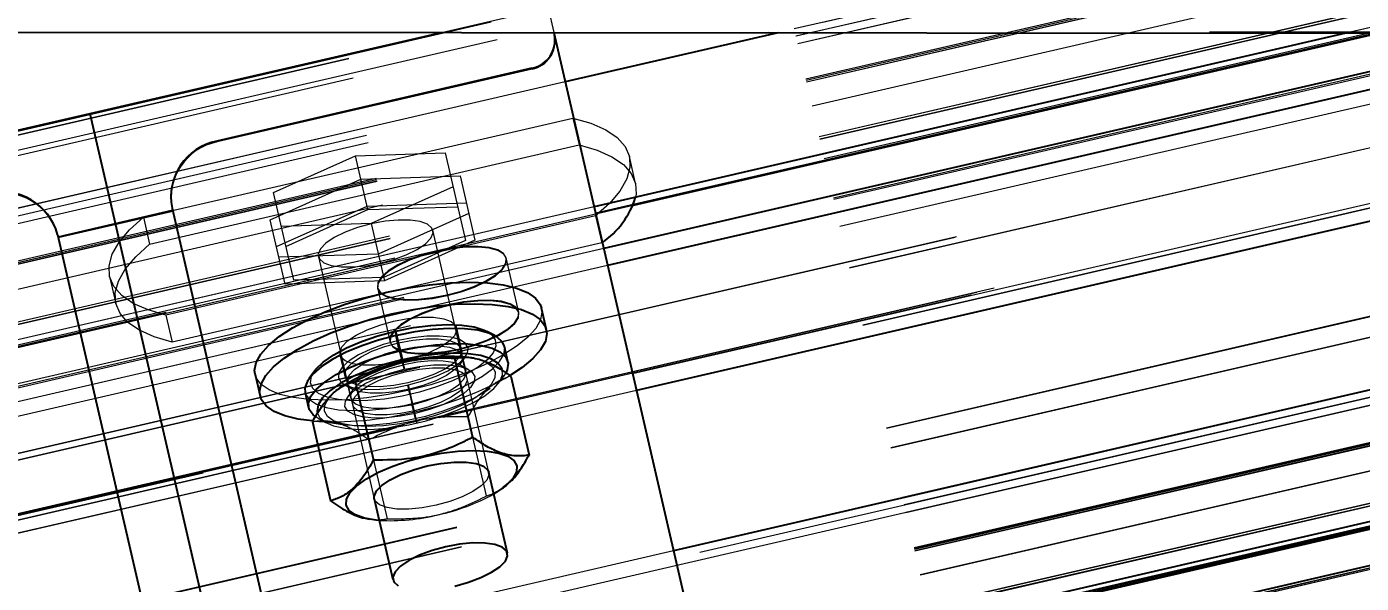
# Model space of a CAD drawing. Header units: millimetres. Extents: x 1293 to 41893, y 1011 to 26911.
# Drawn here: x 11526.9 to 11623, y 5390.3 to 5430.4 of the extents above; entities that cross this region are included whole.
import ezdxf

# ---------------------------------------------------------------- set-up
doc = ezdxf.new("R2010")
doc.units = ezdxf.units.MM
doc.header["$LTSCALE"] = 50
doc.linetypes.add('HIDDEN', pattern=[1.905, 1.27, -0.635])
doc.layers.add('CAPA_1', color=7, linetype='Continuous')
doc.layers.add('STRUC', color=4, linetype='Continuous')
doc.styles.add('SLDTEXTSTYLE0', font='TXT', dxfattribs={"width": 0.75})
doc.dimstyles.new('SLDDIMSTYLE0', dxfattribs={"dimtxt": 100, "dimasz": 100, "dimexe": 0, "dimexo": 0.0625, "dimgap": 25, "dimtad": 2, "dimdec": 0, "dimlfac": 1.5, "dimrnd": 1e-09, "dimzin": 12, "dimdsep": 46, "dimtxsty": 'SLDTEXTSTYLE0', "dimsah": 1, "dimcen": 0.09, "dimadec": 0, "dimazin": 3, "dimtfac": 1, "dimtdec": 0, "dimtofl": 0, "dimtmove": 0, "dimatfit": 3, "dimfxl": 1, "dimfrac": 2, "dimtolj": 1, "dimtzin": 12, "dimarcsym": 0})
doc.dimstyles.new('SLDDIMSTYLE1', dxfattribs={"dimtxt": 100, "dimasz": 100, "dimexe": 0, "dimexo": 0.0625, "dimgap": 25, "dimtad": 2, "dimdec": 4, "dimlfac": 75, "dimzin": 12, "dimdsep": 46, "dimtxsty": 'SLDTEXTSTYLE0', "dimsah": 1, "dimcen": 0.09, "dimadec": 0, "dimazin": 3, "dimtfac": 1, "dimtdec": 0, "dimtofl": 0, "dimtmove": 0, "dimatfit": 3, "dimfxl": 1, "dimfrac": 2, "dimtolj": 1, "dimtzin": 12, "dimarcsym": 0})

# ---------------------------------------------------------------- blocks, each defined once
blk = doc.blocks.new('_D_3')
at = {"layer": 'CAPA_1', "transparency": 16777216}
blk.add_arc((9899.266, 4708.493), 5214.315, 0, 13, dxfattribs=at)
for points in [[(14979.938, 5881.459), (14986.476, 5780.493), (15016.521, 5787.127)], [(15113.581, 4708.493), (15128.006, 4808.636), (15097.238, 4808.341)]]:
    blk.add_solid(points, dxfattribs=at)
at = {"layer": 'CAPA_1', "transparency": 16777216, "insert": (15196.758, 5413.272), "char_height": 100, "attachment_point": 1, "rotation": 276.5, "style": 'SLDTEXTSTYLE0'}
blk.add_mtext('13°', dxfattribs=at)
blk = doc.blocks.new('_D_5')
at = {"layer": 'CAPA_1', "transparency": 16777216}
for p, q in [((11574.397, 7831.177), (17588.061, 7831.177)), ((17538.061, 7831.177), (17538.061, 4708.493)), ((16485.165, 4708.493), (17588.061, 4708.493))]:
    blk.add_line(p, q, dxfattribs=at)
for points in [[(17538.061, 7831.177), (17522.676, 7731.177), (17553.445, 7731.177)], [(17538.061, 4708.493), (17553.445, 4808.493), (17522.676, 4808.493)]]:
    blk.add_solid(points, dxfattribs=at)
at = {"layer": 'CAPA_1', "transparency": 16777216, "insert": (17409.154, 6122.057), "char_height": 100, "attachment_point": 1, "rotation": 90, "style": 'SLDTEXTSTYLE0'}
blk.add_mtext('4684', dxfattribs=at)

msp = doc.modelspace()

# ---------------------------------------------------------------- linework, layer by layer
at = {"color": 1, "linetype": 'HIDDEN', "lineweight": 18}
for p, q in [((16327.8123211, 6489.1646889), (11124.0071077, 5287.7715924)), ((11220.4410265, 5350.9009234), (12021.8701485, 5535.9254151)), ((12014.0898757, 5535.2179943), (11222.121887, 5352.3777773)), ((12014.0948433, 5535.1964772), (11222.1268546, 5352.3562603)), ((12014.4174202, 5533.799243), (11222.4494316, 5350.959026)), ((12014.4177408, 5533.7978544), (11222.4497522, 5350.9576374)), ((12015.246785, 5530.2068697), (11223.2787963, 5347.3666528)), ((12015.3681045, 5529.6813771), (11223.4001158, 5346.8411602)), ((12015.3684251, 5529.6799886), (11223.4004364, 5346.8397716)), ((12015.4922949, 5529.1434495), (11223.5243062, 5346.3032325)), ((12015.4926154, 5529.1420609), (11223.5246268, 5346.301844)), ((12016.0809473, 5526.5937157), (11224.1129586, 5343.7534988)), ((12016.0812679, 5526.5923272), (11224.1132792, 5343.7521102)), ((12016.1053109, 5526.4881853), (11224.1373223, 5343.6479683)), ((12016.1056315, 5526.4867967), (11224.1376428, 5343.6465797)), ((12016.1286246, 5526.3872025), (11224.160636, 5343.5469856)), ((12016.1335922, 5526.3656855), (11224.1656036, 5343.5254685)), ((12016.5283785, 5524.6556781), (11224.5603899, 5341.8154611)), ((12016.5286991, 5524.6542895), (11224.5607105, 5341.8140725)), ((12017.0412972, 5522.4339835), (11225.0733085, 5339.5937665)), ((12017.0416177, 5522.4325949), (11225.0736291, 5339.5923779)), ((12017.0793088, 5522.2693367), (11225.1113202, 5339.4291197)), ((12017.0842765, 5522.2478196), (11225.1162878, 5339.4076027)), ((12017.3231436, 5521.2131723), (11225.355155, 5338.3729553)), ((12017.4068534, 5520.8505854), (11225.4388647, 5338.0103684)), ((12017.407174, 5520.8491968), (11225.4391853, 5338.0089798)), ((12017.4465148, 5520.6787931), (11225.4785261, 5337.8385761)), ((12018.0184071, 5518.2016553), (11226.0504185, 5335.3614383)), ((12018.0595308, 5518.0235288), (11226.0915422, 5335.1833119)), ((12018.0598514, 5518.0221403), (11226.0918627, 5335.1819233)), ((12018.0838945, 5517.9179984), (11226.1159058, 5335.0777814)), ((12018.084215, 5517.9166098), (11226.1162264, 5335.0763928)), ((12018.3002536, 5516.9808441), (11226.3322649, 5334.1406271)), ((12000.9306448, 5516.9412508), (11241.9613224, 5341.7193762)), ((12000.9356124, 5516.9197338), (11241.96629, 5341.6978592)), ((12018.5313257, 5515.9799607), (11226.5633371, 5333.1397437)), ((12018.5316463, 5515.9785721), (11226.5636576, 5333.1383551)), ((12019.219703, 5512.9982713), (11227.2517143, 5330.1580543)), ((12019.2246706, 5512.9767542), (11227.2566819, 5330.1365372)), ((12020.1703872, 5508.8804054), (11228.2023985, 5326.0401885)), ((12020.1753548, 5508.8588883), (11228.2073661, 5326.0186714)), ((12020.3766122, 5507.9871467), (11228.4086236, 5325.1469297)), ((12003.6021481, 5505.369699), (11244.6328256, 5330.1478244)), ((12021.8815916, 5501.468365), (11229.9136029, 5318.628148)), ((12021.8912062, 5501.4267194), (11229.9232175, 5318.5865024)), ((12022.2091361, 5500.0496137), (11230.2411475, 5317.2093967)), ((12022.2141037, 5500.0280966), (11230.2461151, 5317.1878796)), ((12023.0385008, 5496.4572404), (11231.0705122, 5313.6170235)), ((12023.1598204, 5495.9317478), (11231.1918317, 5313.0915308)), ((12023.2840107, 5495.3938202), (11231.3160221, 5312.5536032)), ((12023.2889783, 5495.3723031), (11231.3209897, 5312.5320861)), ((12023.8726632, 5492.8440864), (11231.9046745, 5310.0038695)), ((12023.8776308, 5492.8225693), (11231.9096421, 5309.9823524)), ((12023.8970268, 5492.7385559), (11231.9290381, 5309.898339)), ((12023.9019944, 5492.7170389), (11231.9340057, 5309.8768219)), ((12023.9203405, 5492.6375732), (11231.9523518, 5309.7973563)), ((12023.9299551, 5492.5959276), (11231.9619665, 5309.7557107)), ((12024.3200944, 5490.9060487), (11232.3521058, 5308.0658318)), ((12024.325062, 5490.8845317), (11232.3570734, 5308.0443147)), ((12032.7319294, 5488.8778734), (11232.0831896, 5304.0335471)), ((12024.833013, 5488.6843541), (11232.8650244, 5305.8441372)), ((12024.8379806, 5488.6628371), (11232.869992, 5305.8226201)), ((12024.8710247, 5488.5197074), (11232.9030361, 5305.6794904)), ((12024.8806394, 5488.4780618), (11232.9126507, 5305.6378448)), ((12025.1148595, 5487.463543), (11233.1468708, 5304.623326)), ((12025.1985693, 5487.100956), (11233.2305806, 5304.2607391)), ((12025.2035369, 5487.079439), (11233.2355482, 5304.239222)), ((12025.2382307, 5486.9291638), (11233.270242, 5304.0889468)), ((12025.810123, 5484.4520259), (11233.8421343, 5301.611809)), ((12025.8512467, 5484.2738995), (11233.883258, 5301.4336826)), ((12025.8562143, 5484.2523825), (11233.8882257, 5301.4121655)), ((12025.8756103, 5484.168369), (11233.9076217, 5301.3281521)), ((12025.8805779, 5484.146852), (11233.9125893, 5301.306635)), ((12008.7223607, 5483.1916215), (11249.7530382, 5307.9697469)), ((12008.7319754, 5483.1499759), (11249.7626529, 5307.9281013)), ((11738.8784043, 5466.400739), (11580.966377, 5429.9438749)), ((11740.954763, 5457.4070416), (11621.8461407, 5429.9086494)), ((11686.6322645, 5436.6781513), (11555.6621604, 5406.4413202)), ((11686.5201294, 5436.6295989), (11555.8136785, 5406.453637)), ((11689.3514681, 5432.9685803), (11555.8558016, 5402.1486773)), ((11688.0937539, 5432.6555502), (11556.005478, 5402.1605689)), ((11687.6838931, 5432.4780882), (11556.5525546, 5402.2040333)), ((11498.4267096, 5416.4369813), (11564.424042, 5431.673666)), ((11556.7301113, 5429.964759), (11564.409274, 5431.7376334)), ((11564.409274, 5431.7376334), (11564.8201837, 5429.9577879)), ((11730.0150117, 5428.2312722), (11341.2547739, 5338.4788993)), ((11563.2598584, 5427.3219001), (11540.5699755, 5422.0835279)), ((11565.6402786, 5426.4055663), (11499.6429462, 5411.1688816)), ((11535.2617177, 5416.6625302), (11566.1979672, 5423.8047261)), ((11566.1979672, 5423.8047261), (11566.6453985, 5421.8666884)), ((11535.7091489, 5414.7244925), (11566.6453985, 5421.8666884)), ((11544.6273522, 5418.4380544), (11550.5325348, 5421.0882615)), ((11550.5325348, 5421.0882615), (11557.0018521, 5421.2949328)), ((11551.4273973, 5417.2121861), (11550.5325348, 5421.0882615)), ((11557.0018521, 5421.2949328), (11558.4608493, 5414.9753216)), ((11570.707557, 5419.0895851), (11570.2601258, 5421.0276228)), ((11544.3955901, 5416.4783189), (11550.9207393, 5419.406763)), ((11550.9207393, 5419.406763), (11558.06925, 5419.635132)), ((11558.06925, 5419.635132), (11559.1400427, 5414.9970193)), ((11546.0863495, 5412.1184432), (11544.6273522, 5418.4380544)), ((11557.5659868, 5418.851397), (11551.6608042, 5416.2011898)), ((11567.7166373, 5417.4118689), (11501.7193049, 5402.1751842)), ((11570.5253066, 5417.4974396), (11501.8426761, 5401.6408049)), ((11537.3823557, 5417.0717176), (11529.1326891, 5415.167132)), ((11544.8430213, 5414.5402812), (11551.3681706, 5417.4687253)), ((11545.5222148, 5414.561979), (11551.4273973, 5417.2121861)), ((11551.3681706, 5417.4687253), (11558.5166813, 5417.6970944)), ((11551.4273973, 5417.2121861), (11557.8967146, 5417.4188574)), ((11558.6926114, 5416.935057), (11552.1674622, 5414.006613)), ((11535.2617177, 5416.6625302), (11535.7091489, 5414.7244925)), ((11567.8264838, 5416.7508458), (11536.8902343, 5409.6086498)), ((11545.4663828, 5411.8402062), (11544.3955901, 5416.4783189)), ((11551.6608042, 5416.2011898), (11545.1914869, 5415.9945186)), ((11551.6608042, 5416.2011898), (11552.6148935, 5412.0685753)), ((11567.8264838, 5416.7508458), (11568.2739151, 5414.8128081)), ((11560.1412314, 5398.2873326), (11556.1163653, 5415.7209431)), ((11568.4119008, 5414.4003519), (11502.4145684, 5399.1636671)), ((11568.2739151, 5414.8128081), (11537.3376655, 5407.6706121)), ((11558.4608493, 5414.9753216), (11552.5556667, 5412.3251145)), ((11559.1400427, 5414.9970193), (11552.6148935, 5412.0685753)), ((11568.6937472, 5413.1795407), (11502.6964149, 5397.942856)), ((11552.1674622, 5414.006613), (11545.0189515, 5413.7782439)), ((11547.8666987, 5413.8163575), (11551.8915649, 5396.382747)), ((11562.3038997, 5409.7946986), (11561.3964609, 5413.7252479)), ((11532.8280758, 5412.3857531), (11533.275507, 5410.4477154)), ((11552.5556667, 5412.3251145), (11546.0863495, 5412.1184432)), ((11552.6148935, 5412.0685753), (11545.4663828, 5411.8402062)), ((11552.115586, 5411.5825891), (11553.0230248, 5407.6520398)), ((11536.8902343, 5409.6086498), (11537.3376655, 5407.6706121)), ((11558.1816518, 5407.1515825), (11557.8237068, 5408.7020127)), ((11549.4090469, 5406.7593354), (11549.7669919, 5405.2089052)), ((11558.078323, 5406.0722175), (11558.4615227, 5406.6034138)), ((11558.4963629, 5405.5625923), (11558.2440116, 5406.6556456)), ((11552.4338994, 5405.6960175), (11293.881403, 5346.0044703)), ((11552.3217643, 5405.6474651), (11294.0329211, 5346.0167871)), ((11554.0445796, 5405.7080358), (11553.9171341, 5406.207337)), ((11553.9327426, 5406.2109776), (11553.9774933, 5406.017141)), ((11554.0813669, 5405.716581), (11553.9654745, 5406.2185658)), ((11554.0445796, 5405.7080358), (11553.9774933, 5406.017141)), ((11558.6689636, 5405.7048885), (11558.0916849, 5406.0143409)), ((11543.3042937, 5405.349942), (11543.3096651, 5405.3266757)), ((11549.755747, 5404.5935271), (11550.3330257, 5404.2840747)), ((11549.9283477, 5404.7358233), (11550.180699, 5403.64277)), ((11554.4478628, 5403.8898013), (11554.3065336, 5404.5733885)), ((11554.3817396, 5404.2661579), (11554.3065336, 5404.5733885)), ((11554.9763996, 5401.8397684), (11554.3433437, 5404.5818346)), ((11560.8465311, 5404.7213663), (11561.2297307, 5405.2525626)), ((11570.7701059, 5404.1858433), (11504.7727735, 5388.9491585)), ((11549.2810164, 5404.2719758), (11549.2779772, 5404.2697808)), ((11550.3463876, 5404.2261981), (11549.9631879, 5403.6950018)), ((11554.3817396, 5404.2661579), (11554.6340908, 5403.1731046)), ((11554.4478628, 5403.8898013), (11554.5963724, 5403.228013)), ((11554.8487237, 5402.1349598), (11554.5963724, 5403.228013)), ((11554.7826004, 5402.5113164), (11554.6340908, 5403.1731046)), ((11555.1531031, 5401.9864465), (11294.0750442, 5341.7118273)), ((11553.8953888, 5401.6734164), (11294.2247206, 5341.7237189)), ((11547.8598723, 5402.1658876), (11548.437151, 5401.8564352)), ((11554.7826004, 5402.5113164), (11554.9239297, 5401.8277292)), ((11554.8487237, 5402.1349598), (11554.9239297, 5401.8277292)), ((11553.485528, 5401.4959544), (11294.7717972, 5341.7671834)), ((11558.9745859, 5400.8203299), (11559.9516959, 5396.5880017)), ((11551.8297459, 5399.1708136), (11552.8068559, 5394.9384854)), ((11551.4339264, 5394.9313386), (11551.4376203, 5394.930698)), ((11573.4366415, 5392.6358085), (11507.4393092, 5377.3991238))]:
    msp.add_line(p, q, dxfattribs=at)
at = {"color": 7, "linetype": 'Continuous', "lineweight": 25}
for p, q in [((11498.4119416, 5416.5009486), (11556.7301113, 5429.964759)), ((11564.8201837, 5429.9577879), (11588.4516773, 5327.5985435)), ((11580.966377, 5429.9438749), (11565.6402786, 5426.4055663)), ((11621.8461407, 5429.9086494), (11567.7166373, 5417.4118689)), ((11635.5346272, 5429.8968543), (11568.4119008, 5414.4003519)), ((11641.0836766, 5429.8920727), (11568.6937472, 5413.1795407)), ((11624.2750968, 5429.9065565), (11570.5253066, 5417.4974396)), ((11563.2450197, 5427.3861734), (11540.5551368, 5422.1478012)), ((11531.4106078, 5424.119291), (11548.1692219, 5351.5297582)), ((11657.7399431, 5424.2644123), (11570.7701059, 5404.1858433)), ((11537.367443, 5417.1363113), (11529.1177765, 5415.2317257)), ((11537.3251661, 5417.319433), (11560.1298502, 5318.5414937)), ((11529.0754995, 5415.4148474), (11551.8801837, 5316.6369081)), ((11668.1533419, 5414.5028818), (11573.4366415, 5392.6358085)), ((11564.2864051, 5408.5609759), (11563.92846, 5410.111406)), ((11553.3958737, 5408.4464667), (11553.46296, 5408.1373615)), ((11553.3958737, 5408.4464667), (11553.5685127, 5407.7701079)), ((11553.9654745, 5406.2185658), (11553.448311, 5408.4586472)), ((11560.5648383, 5408.132528), (11559.9875596, 5408.4419804)), ((11553.7153112, 5407.0443083), (11553.46296, 5408.1373615)), ((11553.7251421, 5407.1101943), (11553.5685127, 5407.7701079)), ((11561.5157408, 5406.2596706), (11561.2633896, 5407.3527239)), ((11553.7153112, 5407.0443083), (11553.8719406, 5406.3843946)), ((11553.7251421, 5407.1101943), (11553.9327426, 5406.2109776)), ((11553.9171341, 5406.207337), (11553.8719406, 5406.3843946)), ((11557.659931, 5406.5147262), (11558.9745859, 5400.8203299)), ((11559.0328604, 5406.521873), (11558.9118038, 5406.5428661)), ((11676.2619718, 5406.9018439), (11575.5130002, 5383.6421111)), ((11547.5781795, 5405.5770493), (11547.1949799, 5405.045853)), ((11676.1319912, 5406.3089738), (11578.3216695, 5383.7276818)), ((11543.3096651, 5405.3266757), (11543.6622387, 5403.7995119)), ((11550.515091, 5404.8652099), (11551.8297459, 5399.1708136)), ((11561.7202378, 5405.2233456), (11563.0349715, 5399.5286082)), ((11546.9089698, 5404.038745), (11547.161321, 5402.9456917)), ((11549.3775794, 5404.341717), (11549.2810164, 5404.2719758)), ((11678.9771262, 5404.3566554), (11576.2082637, 5380.630594)), ((11547.4318153, 5401.9246034), (11548.7465491, 5396.229866)), ((11561.4855404, 5392.4644907), (11560.1412314, 5398.2873326)), ((11561.0892075, 5397.1114946), (11561.1888097, 5397.1834308)), ((11551.8915649, 5396.382747), (11553.2358738, 5390.5599051)), ((11551.4376203, 5394.930698), (11551.554983, 5394.9103455))]:
    msp.add_line(p, q, dxfattribs=at)
at = {"color": 1, "linetype": 'HIDDEN', "lineweight": 18, "flags": 128}
for points in [[(11566.1979672, 5423.8047261), (11567.4915579, 5423.4289681), (11568.5586231, 5422.9556766), (11569.3832875, 5422.3918931), (11569.9532817, 5421.7460054), (11570.2601258, 5421.0276228), (11570.2992544, 5420.2474333), (11570.0700855, 5419.4170442), (11569.5760285, 5418.5488099), (11568.824434, 5417.6556477), (11567.8264838, 5416.7508458)], [(11566.6453985, 5421.8666884), (11567.9389892, 5421.4909304), (11569.0060544, 5421.0176389), (11569.8307187, 5420.4538554), (11570.400713, 5419.8079677), (11570.707557, 5419.0895851), (11570.7466856, 5418.3093956), (11570.714053, 5418.1038769)], [(11536.8902343, 5409.6086498), (11535.5966436, 5409.9844078), (11534.5295784, 5410.4576993), (11533.7049141, 5411.0214828), (11533.1349198, 5411.6673706), (11532.8280758, 5412.3857531), (11532.7889471, 5413.1659427), (11533.0181161, 5413.9963318), (11533.512173, 5414.8645661), (11534.2637676, 5415.7577283), (11535.2617177, 5416.6625302)], [(11552.3172353, 5413.3578742), (11553.2949082, 5413.6267674), (11554.1968336, 5413.9620226), (11554.9705949, 5414.3441562), (11555.5712238, 5414.7509597), (11555.9638141, 5415.1587914), (11556.1255498, 5415.5439495), (11556.0470314, 5415.8840501), (11555.7328221, 5416.1593276), (11555.2011827, 5416.353784), (11554.48301, 5416.4561183), (11553.6200417, 5416.460383), (11552.6624303, 5416.3663303), (11551.6658287, 5416.1794263), (11550.6881558, 5415.9105332), (11549.7862304, 5415.5752779), (11549.0124692, 5415.1931444), (11548.4118402, 5414.7863408), (11548.0192499, 5414.3785091), (11547.8575142, 5413.993351), (11547.9360326, 5413.6532505), (11548.2502419, 5413.377973), (11548.7818814, 5413.1835165), (11549.500054, 5413.0811823), (11550.3630224, 5413.0769176), (11551.3206338, 5413.1709702), (11552.3172353, 5413.3578742)], [(11537.3376655, 5407.6706121), (11536.0440749, 5408.0463701), (11534.9770096, 5408.5196616), (11534.1523453, 5409.0834451), (11533.582351, 5409.7293329), (11533.275507, 5410.4477154), (11533.2363784, 5411.227905), (11533.4655473, 5412.0582941), (11533.9596043, 5412.9265284), (11534.7111988, 5413.8196906), (11535.7091489, 5414.7244925)], [(11561.3964609, 5413.7252479), (11561.1985801, 5414.0515555), (11560.7779311, 5414.3077798), (11560.1556067, 5414.4810726), (11559.3628131, 5414.5627442), (11558.4393042, 5414.5486994), (11557.4313885, 5414.4396423), (11556.3896072, 5414.2410416), (11555.3661996, 5413.9628558), (11554.4124835, 5413.6190346), (11553.5762823, 5413.2268183), (11552.8995266, 5412.8058745), (11552.4161517, 5412.3773109), (11552.1503962, 5411.9626177), (11552.115586, 5411.5825891), (11552.3134667, 5411.2562814), (11552.7341158, 5411.0000572), (11553.3564401, 5410.8267644), (11554.1492338, 5410.7450927), (11555.0727427, 5410.7591376), (11556.0806584, 5410.8681947), (11557.1224397, 5411.0667954), (11558.1458473, 5411.3449811), (11559.0995634, 5411.6888024), (11559.9357646, 5412.0810186), (11560.6125203, 5412.5019625), (11561.0958951, 5412.930526), (11561.3616507, 5413.3452193), (11561.3964609, 5413.7252479)], [(11561.4089665, 5413.6710799), (11561.2111344, 5413.9971771), (11560.7905315, 5414.2532014), (11560.1682486, 5414.4263148), (11559.3754895, 5414.5078367), (11558.4520066, 5414.4936791), (11557.4441071, 5414.3845521), (11556.4023313, 5414.1859276), (11555.3789181, 5413.9077656), (11554.4251859, 5413.5640143), (11553.5889587, 5413.1719108), (11552.9121684, 5412.7511167), (11552.4287521, 5412.3227325), (11552.1629504, 5411.9082392), (11552.1280917, 5411.5284211), (11552.3259238, 5411.202324), (11552.7465267, 5410.9462997), (11553.3688096, 5410.7731863), (11554.1615687, 5410.6916644), (11555.0850516, 5410.705822), (11556.0929511, 5410.814949), (11557.1347269, 5411.0135735), (11558.15814, 5411.2917355), (11559.1118723, 5411.6354868), (11559.9480995, 5412.0275903), (11560.6248898, 5412.4483844), (11561.108306, 5412.8767685), (11561.3741078, 5413.2912619), (11561.4089665, 5413.6710799)], [(11562.2913234, 5409.8491725), (11562.0934426, 5410.1754801), (11561.6727936, 5410.4317044), (11561.0504692, 5410.6049972), (11560.2576756, 5410.6866688), (11559.3341667, 5410.672624), (11558.326251, 5410.5635669), (11557.2844697, 5410.3649662), (11556.2610621, 5410.0867805), (11555.307346, 5409.7429592), (11554.4711448, 5409.3507429), (11553.7943891, 5408.9297991), (11553.3110142, 5408.5012356), (11553.0452587, 5408.0865423), (11553.0104485, 5407.7065137), (11553.2083293, 5407.380206), (11553.6289783, 5407.1239818), (11554.2513027, 5406.950689), (11555.0440963, 5406.8690173), (11555.9676052, 5406.8830622), (11556.9755209, 5406.9921193), (11558.0173022, 5407.19072), (11559.0407098, 5407.4689057), (11559.9944259, 5407.812727), (11560.8306271, 5408.2049433), (11561.5073828, 5408.6258871), (11561.9907577, 5409.0544506), (11562.2565132, 5409.4691439), (11562.2913234, 5409.8491725)], [(11562.3038997, 5409.7946986), (11562.1060675, 5410.1207957), (11561.6854646, 5410.3768201), (11561.0631817, 5410.5499335), (11560.2704227, 5410.6314553), (11559.3469397, 5410.6172978), (11558.3390402, 5410.5081707), (11557.2972644, 5410.3095463), (11556.2738513, 5410.0313843), (11555.320119, 5409.6876329), (11554.4838918, 5409.2955294), (11553.8071015, 5408.8747354), (11553.3236853, 5408.4463512), (11553.0578836, 5408.0318579), (11553.0230248, 5407.6520398), (11553.2208569, 5407.3259427), (11553.6414599, 5407.0699183), (11554.2637428, 5406.8968049), (11555.0565018, 5406.8152831), (11555.9799847, 5406.8294406), (11556.9878843, 5406.9385677), (11558.0296601, 5407.1371921), (11559.0530732, 5407.4153541), (11560.0068054, 5407.7591054), (11560.8430326, 5408.151209), (11561.5198229, 5408.572003), (11562.0032392, 5409.0003872), (11562.2690409, 5409.4148805), (11562.3038997, 5409.7946986)], [(11553.9485942, 5406.2916824), (11552.9320607, 5406.1010404), (11551.955297, 5406.0051067), (11551.0750693, 5406.0094567), (11550.3425332, 5406.1138376), (11549.8002609, 5406.3121832), (11549.4797675, 5406.5929663), (11549.3996787, 5406.9398688), (11549.5646491, 5407.3327301), (11549.9650912, 5407.7487184), (11550.5777328, 5408.163658), (11551.3669693, 5408.5534342), (11552.2869332, 5408.8953946), (11553.2841595, 5409.1696656), (11554.3006931, 5409.3603077), (11555.2774567, 5409.4562414), (11556.1576844, 5409.4518914), (11556.8902205, 5409.3475105), (11557.4324928, 5409.1491649), (11557.7529862, 5408.8683818), (11557.833075, 5408.5214793), (11557.6681046, 5408.128618), (11557.2676625, 5407.7126297), (11556.655021, 5407.29769), (11555.8657845, 5406.9079138), (11554.9458206, 5406.5659535), (11553.9485942, 5406.2916824)], [(11563.92846, 5410.111406), (11563.960475, 5409.8411804), (11563.8511041, 5409.2668981), (11563.5131064, 5408.658299), (11562.954032, 5408.0289783), (11562.1863699, 5407.392994), (11561.2272683, 5406.7645529), (11560.0981519, 5406.1576934), (11558.8242434, 5405.5859716), (11557.4339998, 5405.062159), (11555.9584768, 5404.5979566), (11554.4306352, 5404.2037339)], [(11559.9875596, 5408.4419804), (11560.3206498, 5408.215088), (11560.6017336, 5407.8290671), (11560.6438836, 5407.3836023), (11560.4455804, 5406.8947535), (11560.013973, 5406.380145), (11559.3646221, 5405.8583296), (11558.5209381, 5405.34812), (11557.513338, 5404.8679104), (11556.3781481, 5404.4350135), (11555.1562946, 5404.0650362), (11553.8918281, 5403.7713172), (11552.6303358, 5403.5644456), (11551.4172973, 5403.4518796), (11550.2964456, 5403.4376776), (11549.3081899, 5403.5223516), (11548.4881593, 5403.7028488), (11547.8659177, 5403.9726619), (11547.4638984, 5404.3220635), (11547.2965951, 5404.7384569), (11547.3700396, 5405.2068301), (11547.5781795, 5405.5770493)], [(11546.9089698, 5404.038745), (11546.94694, 5403.9164024), (11547.227224, 5403.5227036), (11547.7274098, 5403.1986733), (11548.431461, 5402.9547001), (11549.3168056, 5402.798606), (11550.3550588, 5402.7353953), (11551.5129338, 5402.7670946), (11552.7533084, 5402.8926877), (11554.0364155, 5403.108148), (11555.3211181, 5403.4065677), (11556.5662279, 5403.7783792), (11557.7318261, 5404.2116622), (11558.7805429, 5404.6925254), (11559.6787559, 5405.2055519), (11560.397668, 5405.734294), (11560.9142304, 5406.2617998), (11561.2118818, 5406.7711573), (11561.2810795, 5407.2460361), (11561.2633896, 5407.3527239)], [(11553.5685127, 5407.7701079), (11552.5406838, 5407.4877638), (11551.5845641, 5407.1400187), (11550.747978, 5406.7442664), (11550.0727707, 5406.3203023), (11549.5927155, 5405.8893326), (11549.3318242, 5405.4729141), (11549.3031465, 5405.0918755), (11549.5081168, 5404.7652761), (11549.9364827, 5404.5094521), (11550.5668176, 5404.3371997), (11551.3675928, 5404.2571346), (11552.2987543, 5404.2732617), (11553.3137261, 5404.3847744), (11554.3617404, 5404.5860948), (11555.3903763, 5404.8671532), (11556.3481824, 5405.2138911), (11557.1872502, 5405.6089651), (11557.8656102, 5406.032614), (11558.3493315, 5406.4636472), (11558.6142187, 5406.8805048), (11558.6470225, 5407.262336), (11558.446102, 5407.5900419), (11558.0215071, 5407.847231), (11557.3944756, 5408.0210389), (11556.5963711, 5408.1027719), (11555.6671141, 5408.0883418), (11554.6531851, 5407.9784703), (11553.6053, 5407.7786531)], [(11554.3065393, 5404.7412523), (11553.2900057, 5404.5506102), (11552.313242, 5404.4546765), (11551.4330143, 5404.4590265), (11550.7004782, 5404.5634074), (11550.1582059, 5404.761753), (11549.8377125, 5405.0425361), (11549.7576237, 5405.3894386), (11549.9225941, 5405.7822999), (11550.3230362, 5406.1982882), (11550.9356778, 5406.6132279), (11551.7249143, 5407.0030041), (11552.6448782, 5407.3449644), (11553.6421045, 5407.6192355), (11554.6586381, 5407.8098775), (11555.6354017, 5407.9058112), (11556.5156294, 5407.9014612), (11557.2481655, 5407.7970803), (11557.7904378, 5407.5987347), (11558.1109313, 5407.3179516), (11558.19102, 5406.9710491), (11558.0260496, 5406.5781878), (11557.6256075, 5406.1621995), (11557.012966, 5405.7472599), (11556.2237295, 5405.3574837), (11555.3037656, 5405.0155233), (11554.3065393, 5404.7412523)], [(11553.7578707, 5407.1177967), (11554.7611987, 5407.3060167), (11555.7253948, 5407.4008862), (11556.5945631, 5407.3969054), (11557.3183166, 5407.2943053), (11557.8546984, 5407.0990336), (11558.1726134, 5406.8224105), (11558.2536318, 5406.4804723), (11558.0930567, 5406.0930417), (11557.7001969, 5405.6825786), (11557.0978271, 5405.2728782), (11556.3208677, 5404.8876914), (11555.4143599, 5404.549348), (11554.4308556, 5404.2774624), (11553.4273699, 5404.0877961), (11552.4620764, 5403.9913445), (11551.5909346, 5403.9936989), (11550.8644459, 5404.0947228), (11550.324726, 5404.2885598), (11550.0030631, 5404.5639728), (11549.9181047, 5404.9049957), (11550.0747758, 5405.291859), (11550.463994, 5405.7021355), (11551.0631958, 5406.1120409), (11551.8376444, 5406.4978125), (11552.7424441, 5406.8370863), (11553.7251421, 5407.1101943)], [(11558.9118038, 5406.5428661), (11559.2871573, 5406.463941), (11559.938495, 5406.2318288), (11560.3789278, 5405.91849), (11560.5915301, 5405.535966), (11560.5681319, 5405.0989569), (11560.3096322, 5404.6242568), (11559.8259651, 5404.1301081), (11559.1357176, 5403.6355008), (11558.2654155, 5403.1594422), (11557.2485041, 5402.720227), (11556.1240627, 5402.3347341), (11554.9353029, 5402.0177777)], [(11547.7847926, 5402.5984735), (11547.9399652, 5402.2599914), (11548.3419845, 5401.9105898), (11548.9642261, 5401.6407767), (11549.7842568, 5401.4602795), (11550.7725125, 5401.3756055), (11551.8933642, 5401.3898075), (11553.1064027, 5401.5023735), (11554.367895, 5401.7092451), (11555.6323614, 5402.0029641), (11556.8542149, 5402.3729414), (11557.9894049, 5402.8058383), (11558.997005, 5403.2860479), (11559.8406889, 5403.7962575), (11560.4900399, 5404.3180729), (11560.9216472, 5404.8326814), (11561.1199505, 5405.3215302), (11561.1023731, 5405.6936338)], [(11554.0813669, 5405.716581), (11555.129252, 5405.9163982), (11556.1431809, 5406.0262697), (11557.0724379, 5406.0406998), (11557.8705424, 5405.9589668), (11558.4975739, 5405.7851589), (11558.9221688, 5405.5279698), (11559.1230893, 5405.2002639), (11559.0902856, 5404.8184327), (11558.8253984, 5404.4015751), (11558.3416771, 5403.9705419), (11557.6633171, 5403.546893), (11556.8242493, 5403.151819), (11555.8664431, 5402.805081), (11554.8378072, 5402.5240227), (11553.789793, 5402.3227023), (11552.7748211, 5402.2111896), (11551.8436597, 5402.1950625), (11551.0428845, 5402.2751276), (11550.4125495, 5402.44738), (11549.9841837, 5402.703204), (11549.7792134, 5403.0298034), (11549.8078911, 5403.410842), (11550.0687823, 5403.8272605), (11550.5488376, 5404.2582302), (11551.2240449, 5404.6821943), (11552.060631, 5405.0779465), (11553.0167507, 5405.4256917), (11554.0445796, 5405.7080358)], [(11553.9774933, 5406.017141), (11552.9947953, 5405.744033), (11552.0899957, 5405.4047592), (11551.315547, 5405.0189877), (11550.7163452, 5404.6090822), (11550.327127, 5404.1988057), (11550.1704559, 5403.8119425), (11550.2554143, 5403.4709195), (11550.5770772, 5403.1955065), (11551.1167971, 5403.0016695), (11551.8432859, 5402.9006456), (11552.7144277, 5402.8982912), (11553.6797212, 5402.9947429), (11554.6832069, 5403.1844091), (11555.6667112, 5403.4562947), (11556.5732189, 5403.7946381), (11557.3501784, 5404.1798249), (11557.9525482, 5404.5895254), (11558.3454079, 5404.9999885), (11558.505983, 5405.3874191), (11558.4249647, 5405.7293572), (11558.1070496, 5406.0059803), (11557.5706679, 5406.201252), (11556.8469143, 5406.3038522), (11555.977746, 5406.3078329), (11555.0135499, 5406.2129634), (11554.010222, 5406.0247435)], [(11554.776092, 5402.7073957), (11553.7794905, 5402.5204917), (11552.8218791, 5402.4264391), (11551.9589108, 5402.4307038), (11551.2407381, 5402.533038), (11550.7090986, 5402.7274944), (11550.3948893, 5403.002772), (11550.3163709, 5403.3428725), (11550.4781066, 5403.7280306), (11550.8706969, 5404.1358623), (11551.4713259, 5404.5426659), (11552.2450872, 5404.9247994), (11553.1470125, 5405.2600547), (11554.1246854, 5405.5289478), (11555.121287, 5405.7158518), (11556.0788984, 5405.8099045), (11556.9418667, 5405.8056397), (11557.6600394, 5405.7033055), (11558.1916788, 5405.5088491), (11558.5058881, 5405.2335715), (11558.5844065, 5404.893471), (11558.4226708, 5404.5083129), (11558.0300805, 5404.1004812), (11557.4294516, 5403.6936776), (11556.6556903, 5403.3115441), (11555.7537649, 5402.9762889), (11554.776092, 5402.7073957)], [(11561.3821748, 5405.4962071), (11561.1665816, 5405.1687465), (11560.8808586, 5404.8522185)], [(11554.4306352, 5404.2037339), (11552.8846043, 5403.8882972), (11551.3549201, 5403.6586928), (11549.875753, 5403.5200498), (11548.4801453, 5403.4754652), (11547.1992726, 5403.5259349), (11546.0617473, 5403.6703316), (11545.09298, 5403.9054296), (11544.3146113, 5404.2259772), (11543.7440286, 5404.6248139), (11543.393978, 5405.0930305), (11543.3042937, 5405.349942)], [(11560.2341656, 5404.3177307), (11559.9311071, 5404.1124987), (11559.0328941, 5403.5994721), (11557.9841773, 5403.118609), (11556.8185792, 5402.685326), (11555.5734693, 5402.3135144), (11554.2887667, 5402.0150947), (11553.0056596, 5401.7996345), (11551.765285, 5401.6740414), (11550.6074101, 5401.642342), (11549.5691568, 5401.7055527), (11548.6838123, 5401.8616469), (11547.979761, 5402.1056201), (11547.5973344, 5402.3319265)], [(11554.9353029, 5402.0177777), (11553.7279082, 5401.7815382), (11552.5482779, 5401.6350943), (11551.4417448, 5401.5840737), (11550.4508321, 5401.630437), (11549.6136201, 5401.7724025), (11548.9622825, 5402.0045147), (11548.5218497, 5402.3178535), (11548.3092473, 5402.7003775), (11548.3326456, 5403.1373866), (11548.5911452, 5403.6120867), (11549.0748124, 5404.1062354), (11549.3775794, 5404.341717)], [(11560.1412314, 5398.2873326), (11560.1504159, 5398.1103391), (11559.9886802, 5397.725181), (11559.5960899, 5397.3173493), (11558.995461, 5396.9105457), (11558.2216997, 5396.5284122), (11557.3197743, 5396.1931569), (11556.3421014, 5395.9242638)], [(11556.3421014, 5395.9242638), (11555.3454999, 5395.7373598), (11554.3878885, 5395.6433071), (11553.5249202, 5395.6475718), (11552.8067475, 5395.7499061), (11552.275108, 5395.9443625), (11551.9608987, 5396.2196401), (11551.8915649, 5396.382747)]]:
    msp.add_lwpolyline(points, dxfattribs=at)
at = {"color": 7, "linetype": 'Continuous', "lineweight": 25, "flags": 128}
for points in [[(11543.3042937, 5405.349942), (11543.2722788, 5405.6201676), (11543.3816496, 5406.19445), (11543.7196474, 5406.803049), (11544.2787217, 5407.4323697), (11545.0463838, 5408.068354), (11546.0054854, 5408.6967951), (11547.1346018, 5409.3036547), (11548.4085103, 5409.8753764), (11549.7987539, 5410.3991891), (11551.2742769, 5410.8633915), (11552.8021186, 5411.2576142), (11554.3481494, 5411.5730509), (11555.8778337, 5411.8026552), (11557.3570007, 5411.9412982), (11558.7526084, 5411.9858828), (11560.0334811, 5411.9354131), (11561.1710064, 5411.7910165), (11562.1397737, 5411.5559185), (11562.9181424, 5411.2353709), (11563.4887251, 5410.8365341), (11563.8387758, 5410.3683176), (11563.92846, 5410.111406)], [(11547.4282903, 5401.9864972), (11546.4196923, 5402.1199014), (11545.450925, 5402.3549994), (11544.6725563, 5402.675547), (11544.1019737, 5403.0743838), (11543.751923, 5403.5426003), (11543.6302238, 5404.0697375), (11543.7395946, 5404.6440198), (11544.0775924, 5405.2526189), (11544.6366667, 5405.8819396), (11545.4043288, 5406.5179239), (11546.3634304, 5407.146365), (11547.4925468, 5407.7532245), (11548.7664553, 5408.3249463), (11550.1566989, 5408.8487589), (11551.6322219, 5409.3129613), (11553.1600636, 5409.707184), (11554.7060944, 5410.0226207), (11556.2357787, 5410.2522251), (11557.7149457, 5410.3908681), (11559.1105534, 5410.4354527), (11560.3914262, 5410.384983), (11561.5289514, 5410.2405863), (11562.4977187, 5410.0054883), (11563.2760874, 5409.6849407), (11563.8466701, 5409.286104), (11564.1967208, 5408.8178874), (11564.31842, 5408.2907503), (11564.2090491, 5407.7164679), (11563.8710514, 5407.1078688), (11563.311977, 5406.4785482), (11562.5443149, 5405.8425639), (11561.6992918, 5405.2823449)], [(11547.5781795, 5405.5770493), (11547.6815839, 5405.7102972), (11548.2199962, 5406.2307069), (11548.9658655, 5406.7492973), (11549.8923014, 5407.247372), (11550.9659037, 5407.7069742), (11552.1479665, 5408.1115343), (11553.3958737, 5408.4464667)], [(11553.448311, 5408.4586472), (11554.7169493, 5408.7082755), (11555.9588142, 5408.8667622), (11557.1291334, 5408.9283937), (11558.1857143, 5408.890948), (11559.0904646, 5408.755775), (11559.8107659, 5408.527748), (11559.9875596, 5408.4419804)], [(11561.2633896, 5407.3527239), (11561.1196048, 5407.6712115), (11560.7326348, 5408.033052), (11560.132576, 5408.3199568), (11559.3386664, 5408.5227277), (11558.3763593, 5408.6348637), (11557.2765068, 5408.6527697), (11556.0743707, 5408.5758715), (11554.8084922, 5408.4066346), (11553.5194559, 5408.1504848)], [(11553.46296, 5408.1373615), (11552.1938343, 5407.7992837), (11550.9853782, 5407.3937649), (11549.8763355, 5406.9338064), (11548.9022626, 5406.4341546), (11548.0943888, 5405.9108287), (11547.4786151, 5405.3806067), (11547.0746833, 5404.8604879), (11546.8955439, 5404.3671476), (11546.9089698, 5404.038745)], [(11553.7718071, 5407.0574315), (11555.0608434, 5407.3135813), (11556.326722, 5407.4828182), (11557.5288581, 5407.5597164), (11558.6287106, 5407.5418105), (11559.5910176, 5407.4296745), (11560.3849272, 5407.2269036), (11560.9849861, 5406.9399987), (11561.3719561, 5406.5781582), (11561.5334307, 5406.1529829), (11561.464233, 5405.678104), (11561.3821748, 5405.4962071)], [(11547.5973344, 5402.3319265), (11547.4795753, 5402.4296504), (11547.1992913, 5402.8233492), (11547.1478951, 5403.2740943), (11547.3270345, 5403.7674347), (11547.7309663, 5404.2875535), (11548.3467401, 5404.8177754), (11549.1546138, 5405.3411013), (11550.1286867, 5405.8407531), (11551.2377295, 5406.3007116), (11552.4461856, 5406.7062304), (11553.7153112, 5407.0443083)], [(11553.8719406, 5406.3843946), (11552.6240334, 5406.0494621), (11551.4419705, 5405.6449021), (11550.3683682, 5405.1852999), (11549.4419324, 5404.6872252), (11548.6960631, 5404.1686348), (11548.1576508, 5403.6482251), (11547.8461064, 5403.144758), (11547.772662, 5402.6763848), (11547.7847926, 5402.5984735)], [(11561.1023731, 5405.6936338), (11561.0778004, 5405.766995), (11560.7967166, 5406.1530159), (11560.2868328, 5406.4656759), (11559.5665314, 5406.6937028), (11558.6617811, 5406.8288759), (11557.6052003, 5406.8663216), (11556.434881, 5406.8046901), (11555.1930162, 5406.6462034), (11553.9243779, 5406.3965751)], [(11552.2508128, 5394.8266731), (11552.0168415, 5394.847305), (11551.1796295, 5394.9892706), (11550.5282919, 5395.2213828), (11550.0878591, 5395.5347216), (11549.8752567, 5395.9172456), (11549.898655, 5396.3542547), (11550.1571546, 5396.8289548), (11550.6408218, 5397.3231034), (11551.3310693, 5397.8177108), (11552.2013714, 5398.2937694), (11553.2182828, 5398.7329846), (11554.3427242, 5399.1184775), (11555.5314839, 5399.4354339), (11556.7388787, 5399.6716733), (11557.9185089, 5399.8181173), (11559.0250421, 5399.8691379), (11560.0159548, 5399.8227746), (11560.8531667, 5399.680809), (11561.5045044, 5399.4486969), (11561.9449372, 5399.1353581), (11562.1575395, 5398.752834), (11562.1341413, 5398.315825), (11561.8756416, 5397.8411249), (11561.3919745, 5397.3469762), (11560.701727, 5396.8523688), (11560.5004794, 5396.7312587)], [(11551.8915649, 5396.382747), (11551.8823803, 5396.5597406), (11552.044116, 5396.9448987), (11552.4367063, 5397.3527304), (11553.0373353, 5397.7595339), (11553.8110966, 5398.1416675), (11554.7130219, 5398.4769227), (11555.6906948, 5398.7458159), (11556.6872964, 5398.9327199), (11557.6449078, 5399.0267725), (11558.5078761, 5399.0225078), (11559.2260488, 5398.9201736), (11559.7576882, 5398.7257171), (11560.0718975, 5398.4504396), (11560.1412314, 5398.2873326)], [(11557.0350038, 5392.922974), (11556.0573309, 5392.6540808), (11555.1554055, 5392.3188256), (11554.3816443, 5391.9366921), (11553.7810153, 5391.5298885), (11553.388425, 5391.1220568), (11553.2266893, 5390.7368987), (11553.3052077, 5390.3967982), (11553.619417, 5390.1215206)], [(11557.6864104, 5390.1014219), (11558.6640833, 5390.370315), (11559.5660087, 5390.7055703), (11560.3397699, 5391.0877038), (11560.9403989, 5391.4945074), (11561.3329892, 5391.9023391), (11561.4947249, 5392.2874972), (11561.4162065, 5392.6275977), (11561.1019972, 5392.9028753), (11560.5703578, 5393.0973317), (11559.8521851, 5393.1996659), (11558.9892167, 5393.2039306), (11558.0316053, 5393.109878), (11557.0350038, 5392.922974)]]:
    msp.add_lwpolyline(points, dxfattribs=at)
at = {"color": 7, "linetype": 'Continuous', "lineweight": 25}
for centre, radius, start, end in [((11562.8437275, 5429.399095), 2.0525323, 281.274564585, 11.163793202), ((11541.3590075, 5418.1155064), 4.1116431, 101.274564585, 191.163793202), ((11525.1009313, 5414.3620338), 4.1116431, 14.836206798, 104.725435415), ((11564.7862417, 5419.9488622), 6.2082943, 304.178738659, 342.711650693), ((11557.228774, 5392.0836628), 14.5568248, 83.360733127, 122.639266873)]:
    msp.add_arc(centre, radius, start, end, dxfattribs=at)
at = {"color": 1, "linetype": 'HIDDEN', "lineweight": 18}
for centre, radius, start, end in [((11562.8584779, 5429.3348764), 2.0526032, 281.276681068, 11.166190453), ((11541.3740229, 5418.0511234), 4.1117852, 101.276681068, 191.166190453), ((11525.1156592, 5414.2975844), 4.1117852, 14.833809547, 104.723318932), ((11549.9279812, 5425.8271867), 23.6781392, 281.845768301, 299.81085342), ((11548.9977985, 5425.6173599), 23.6829269, 266.200125602, 284.153050852), ((11553.4154024, 5409.5721292), 14.6658199, 282.146679035, 298.888150917), ((11552.9897707, 5409.4738644), 14.6658199, 267.111849083, 283.853320965)]:
    msp.add_arc(centre, radius, start, end, dxfattribs=at)
at = {"color": 7, "linetype": 'Continuous', "lineweight": 25}
for points, knots in [([(11550.515091, 5404.8652099), (11551.3316017, 5405.2634298), (11552.7044786, 5405.9329946), (11554.8253326, 5406.4209604), (11556.3950358, 5406.5450623), (11557.3437782, 5406.5223085), (11557.659931, 5406.5147262)], [0, 0, 0, 0, 0.3661794341, 0.6156922034, 0.8719357593, 1, 1, 1, 1]), ([(11557.659931, 5406.5147262), (11557.977726, 5406.5526228), (11558.620207, 5406.6292378), (11559.6502119, 5406.4044122), (11560.6968643, 5405.9206562), (11561.3770359, 5405.457198), (11561.7202378, 5405.2233456)], [0, 0, 0, 0, 0.2646176718, 0.5349733347, 0.76535622725, 1, 1, 1, 1]), ([(11547.4318153, 5401.9246034), (11547.6647982, 5402.3298147), (11548.1358165, 5403.1490249), (11548.9118013, 5404.0244334), (11549.7156511, 5404.5924136), (11550.2469883, 5404.7737241), (11550.515091, 5404.8652099)], [0, 0, 0, 0, 0.2646061211, 0.5349506065, 0.7653448938, 1, 1, 1, 1]), ([(11558.9745859, 5400.8203299), (11558.6937492, 5400.6749196), (11557.8650574, 5400.2458434), (11556.4012507, 5399.6670088), (11554.2815331, 5399.1708994), (11552.7381834, 5399.1708454), (11551.8297459, 5399.1708136)], [0, 0, 0, 0, 0.12806477444, 0.37789303104, 0.63381903979, 1, 1, 1, 1]), ([(11563.0349715, 5399.5286082), (11562.7171815, 5399.4907372), (11562.0747097, 5399.4141738), (11561.0446957, 5399.6390863), (11559.9980133, 5400.1229293), (11559.3178058, 5400.5864474), (11558.9745859, 5400.8203299)], [0, 0, 0, 0, 0.2646061211, 0.5349506065, 0.7653448938, 1, 1, 1, 1]), ([(11551.8297459, 5399.1708136), (11551.596761, 5398.7655645), (11551.1257389, 5397.9462788), (11550.349766, 5397.070771), (11549.5459435, 5396.502715), (11549.0146366, 5396.3213695), (11548.7465491, 5396.229866)], [0, 0, 0, 0, 0.2646176718, 0.5349733347, 0.7653562273, 1, 1, 1, 1]), ([(11561.1675645, 5397.2119405), (11561.3551108, 5397.344765), (11561.7938551, 5397.6554937), (11562.4196473, 5398.4600046), (11562.8286144, 5399.1702378), (11563.0349715, 5399.5286082)], [0, 0, 0, 0, 0.2700107394, 0.6316610488, 1, 1, 1, 1]), ([(11548.7465491, 5396.229866), (11549.1326427, 5395.9710269), (11549.913203, 5395.4477355), (11550.8243304, 5395.0367318), (11551.3093596, 5394.9743511), (11551.4421026, 5394.9572788)], [0, 0, 0, 0, 0.4155132211, 0.8400374441, 1, 1, 1, 1])]:
    msp.add_open_spline(points, degree=3, knots=knots, dxfattribs=at)
at = {"color": 1, "linetype": 'HIDDEN', "lineweight": 18}
for points, knots in [([(11561.7202378, 5405.2233456), (11561.4180084, 5405.1180739), (11560.8069954, 5404.9052475), (11559.9798202, 5404.2515691), (11559.2511711, 5403.3578585), (11558.8429975, 5402.6430678), (11558.6370409, 5402.282398)], [0, 0, 0, 0, 0.2646061211, 0.5349506065, 0.7653448938, 1, 1, 1, 1]), ([(11551.4922009, 5400.6328817), (11551.1051459, 5400.8949833), (11550.3226429, 5401.4248699), (11549.2414057, 5401.871607), (11548.2699155, 5402.0297998), (11547.7128833, 5401.9598824), (11547.4318153, 5401.9246034)], [0, 0, 0, 0, 0.2646176718, 0.5349733347, 0.7653562273, 1, 1, 1, 1]), ([(11558.6370409, 5402.282398), (11558.3208829, 5402.2899812), (11557.387965, 5402.3123577), (11555.8185598, 5402.1909201), (11553.6958902, 5401.7075973), (11552.308713, 5401.0310859), (11551.4922009, 5400.6328817)], [0, 0, 0, 0, 0.1280647744, 0.377893031, 0.6338190398, 1, 1, 1, 1]), ([(11559.9516959, 5396.5880017), (11560.2567716, 5396.6775494), (11560.6752345, 5396.8003793), (11561.0626028, 5397.1241982), (11561.1675645, 5397.2119405)], [0, 0, 0, 0, 0.7290389737, 1, 1, 1, 1]), ([(11552.8068559, 5394.9384854), (11553.715299, 5394.9385025), (11555.2427505, 5394.9385313), (11557.3628715, 5395.4296717), (11558.8281141, 5396.0062422), (11559.6708635, 5396.4425945), (11559.9516959, 5396.5880017)], [0, 0, 0, 0, 0.3661794341, 0.6156922034, 0.8719357593, 1, 1, 1, 1]), ([(11551.4421026, 5394.9572788), (11551.6132713, 5394.9233096), (11552.0969465, 5394.8273222), (11552.5282119, 5394.8948531), (11552.8068559, 5394.9384854)], [0, 0, 0, 0, 0.3538919043, 1, 1, 1, 1])]:
    msp.add_open_spline(points, degree=3, knots=knots, dxfattribs=at)
at = {"layer": 'STRUC', "linetype": 'HIDDEN', "lineweight": 18}
msp.add_line((11675.5466136, 5430.0375707), (11475.5466879, 5429.8652336), dxfattribs=at)
at = {"layer": 'STRUC', "linetype": 'Continuous', "lineweight": 25}
msp.add_line((11499.2633484, 5430.0142773), (11675.3256114, 5429.862567), dxfattribs=at)

# ---------------------------------------------------------------- dimensions: what is measured, and where the dimension line sits
at = {"layer": 'CAPA_1'}
dim = msp.add_linear_dim(base=(17538.0605071, 4708.4929069), p1=(11510.8968592, 7831.1769069), p2=(16421.6646746, 4708.4929069), angle=90, dimstyle='SLDDIMSTYLE0', dxfattribs=at)
dim.commit()
dim.dimension.update_dxf_attribs({"geometry": '_D_5', "text_midpoint": (17538.0605071, 6269.8349069), "dimtype": 160})
dim = msp.add_angular_dim_2l(base=(15080.062669, 5298.7701303), line1=((16421.6646746, 4708.4929069), (6449.8953906, 4708.4929069)), line2=((16705.6180701, 6279.8631045), (11026.6060803, 4968.759879)), dimstyle='SLDDIMSTYLE1', dxfattribs=at)
dim.commit()
dim.dimension.update_dxf_attribs({"geometry": '_D_3', "text_midpoint": (15080.062669, 5298.7701303), "dimtype": 162})

doc.saveas('drawing.dxf')
